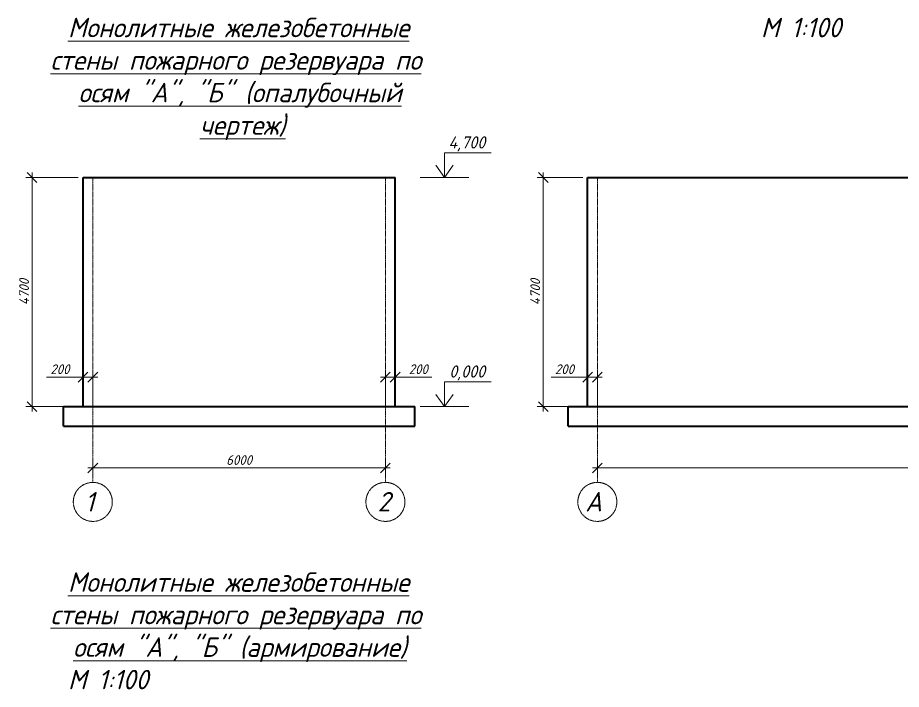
# Model space of a CAD drawing. Header units: millimetres. Extents: x 339888 to 1025294, y -263818 to -40540.
# Drawn here: x 400571 to 418692, y -120378 to -106597 of the extents above; entities that cross this region are included whole.
import ezdxf

# ---------------------------------------------------------------- set-up
doc = ezdxf.new("R2010")
doc.units = ezdxf.units.MM
doc.linetypes.add('CENTER2', pattern=[28.575, 19.05, -3.175, 3.175, -3.175])
doc.layers.get('0').update_dxf_attribs({"lineweight": 15})
for name, color, linetype, lineweight in [('0 @ 100', 7, 'Continuous', 15), ('Оси', 126, 'CENTER2', 15), ('Размеры', 250, 'Continuous', 18), ('Размеры @ 100', 250, 'Continuous', 18)]:
    doc.layers.add(name, color=color, linetype=linetype, lineweight=lineweight)
doc.styles.add('ГОСТ 2', font='GOST_Common Italic.ttf', dxfattribs={"height": 2})
doc.styles.add('ГОСТ 3', font='GOST_Common Italic.ttf', dxfattribs={"height": 3})
doc.styles.add('Размерный 2', font='isocpeui.ttf', dxfattribs={"height": 2})
doc.dimstyles.new('ISO-25', dxfattribs={"dimtxt": 2, "dimasz": 1.8, "dimexe": 1, "dimexo": 2, "dimtad": 1, "dimdec": 0, "dimlfac": 100, "dimtxsty": 'Размерный 2', "dimblk": 'OBLIQUE', "dimcen": 2, "dimdle": 1, "dimclrd": 251, "dimclre": 251, "dimadec": 0, "dimazin": 0, "dimtfac": 1, "dimtdec": 0, "dimtmove": 0, "dimatfit": 3, "dimfxl": 1, "dimlwd": 15, "dimlwe": 15, "dimarcsym": 0})
doc.dimstyles.new('ГОСТ_2К', dxfattribs={"dimtxt": 2, "dimasz": 2, "dimexe": 1.25, "dimexo": 1, "dimtad": 1, "dimdec": 0, "dimtxsty": 'ГОСТ 2', "dimblk": 'OBLIQUE', "dimcen": -2.5, "dimdle": 1, "dimclrd": 251, "dimclre": 251, "dimclrt": 256, "dimadec": 1, "dimazin": 0, "dimtfac": 1, "dimtdec": 0, "dimtmove": 0, "dimatfit": 3, "dimfxl": 1, "dimlwd": 15, "dimlwe": 15, "dimarcsym": 1})

# ---------------------------------------------------------------- blocks, each defined once
blk = doc.blocks.new('_Oblique')
at = {"color": 0, "linetype": 'ByBlock', "lineweight": -2}
blk.add_line((-0.5, -0.5), (0.5, 0.5), dxfattribs=at)
blk = doc.blocks.new('*D811')
at = {"layer": 'Defpoints', "color": 0, "lineweight": 15, "transparency": 16777216}
for p in [(408112, -115836), (402112, -116132), (408112, -116132)]:
    blk.add_point(p, dxfattribs=at)
at = {"layer": 'Размеры', "color": 251, "lineweight": 15, "transparency": 16777216}
for p, q in [((402112, -116032), (402112, -115711)), ((408112, -116032), (408112, -115711)), ((402012, -115836), (408212, -115836))]:
    blk.add_line(p, q, dxfattribs=at)
at = {"layer": 'Размеры', "color": 251, "lineweight": 15, "transparency": 16777216, "xscale": 200, "yscale": 200, "zscale": 200, "rotation": 180}
blk.add_blockref('_Oblique', (402112, -115836), dxfattribs=at)
at = {"layer": 'Размеры', "color": 251, "lineweight": 15, "transparency": 16777216, "xscale": 200, "yscale": 200, "zscale": 200}
blk.add_blockref('_Oblique', (408112, -115836), dxfattribs=at)
at = {"layer": 'Размеры', "lineweight": 15, "transparency": 16777216, "insert": (405112, -115673), "char_height": 200, "attachment_point": 5, "style": 'ГОСТ 2'}
blk.add_mtext('6000', dxfattribs=at)
blk = doc.blocks.new('*D812')
at = {"layer": 'Defpoints', "color": 0, "lineweight": 15, "transparency": 16777216}
for p in [(436459, -115836), (412459, -116132), (436459, -116132)]:
    blk.add_point(p, dxfattribs=at)
at = {"layer": 'Размеры', "color": 251, "lineweight": 15, "transparency": 16777216}
for p, q in [((412459, -116032), (412459, -115711)), ((436459, -116032), (436459, -115711)), ((412359, -115836), (436559, -115836))]:
    blk.add_line(p, q, dxfattribs=at)
at = {"layer": 'Размеры', "color": 251, "lineweight": 15, "transparency": 16777216, "xscale": 200, "yscale": 200, "zscale": 200, "rotation": 180}
blk.add_blockref('_Oblique', (412459, -115836), dxfattribs=at)
at = {"layer": 'Размеры', "color": 251, "lineweight": 15, "transparency": 16777216, "xscale": 200, "yscale": 200, "zscale": 200}
blk.add_blockref('_Oblique', (436459, -115836), dxfattribs=at)
at = {"layer": 'Размеры', "lineweight": 15, "transparency": 16777216, "insert": (424459, -115673), "char_height": 200, "attachment_point": 5, "style": 'ГОСТ 2'}
blk.add_mtext('24000', dxfattribs=at)
blk = doc.blocks.new('*D813')
at = {"color": 251, "lineweight": 15, "transparency": 16777216}
for p, q in [((401912, -113972), (401163, -113972)), ((401912, -114476), (401912, -113847)), ((402212, -113972), (401912, -113972)), ((402112, -114476), (402112, -113847))]:
    blk.add_line(p, q, dxfattribs=at)
at = {"layer": 'Defpoints', "color": 0, "lineweight": 15, "transparency": 16777216}
for p in [(401912, -113972), (401912, -114576), (402112, -114576)]:
    blk.add_point(p, dxfattribs=at)
at = {"color": 251, "lineweight": 15, "transparency": 16777216, "xscale": 200, "yscale": 200, "zscale": 200, "rotation": 180}
blk.add_blockref('_Oblique', (401912, -113972), dxfattribs=at)
at = {"color": 251, "lineweight": 15, "transparency": 16777216, "xscale": 200, "yscale": 200, "zscale": 200}
blk.add_blockref('_Oblique', (402112, -113972), dxfattribs=at)
at = {"lineweight": 15, "transparency": 16777216, "insert": (401438, -113810), "char_height": 200, "attachment_point": 5, "style": 'ГОСТ 2'}
blk.add_mtext('200', dxfattribs=at)
blk = doc.blocks.new('*D814')
at = {"color": 251, "lineweight": 15, "transparency": 16777216}
for p, q in [((408012, -113972), (408312, -113972)), ((408112, -114476), (408112, -113847)), ((408312, -114476), (408312, -113847)), ((408312, -113972), (409062, -113972))]:
    blk.add_line(p, q, dxfattribs=at)
at = {"layer": 'Defpoints', "color": 0, "lineweight": 15, "transparency": 16777216}
for p in [(408312, -113972), (408112, -114576), (408312, -114576)]:
    blk.add_point(p, dxfattribs=at)
at = {"color": 251, "lineweight": 15, "transparency": 16777216, "xscale": 200, "yscale": 200, "zscale": 200, "rotation": 180}
blk.add_blockref('_Oblique', (408112, -113972), dxfattribs=at)
at = {"color": 251, "lineweight": 15, "transparency": 16777216, "xscale": 200, "yscale": 200, "zscale": 200}
blk.add_blockref('_Oblique', (408312, -113972), dxfattribs=at)
at = {"lineweight": 15, "transparency": 16777216, "insert": (408787, -113810), "char_height": 200, "attachment_point": 5, "style": 'ГОСТ 2'}
blk.add_mtext('200', dxfattribs=at)
blk = doc.blocks.new('*D815')
at = {"color": 251, "lineweight": 15, "transparency": 16777216}
for p, q in [((412259, -113972), (411509, -113972)), ((412259, -114476), (412259, -113847)), ((412559, -113972), (412259, -113972)), ((412459, -114476), (412459, -113847))]:
    blk.add_line(p, q, dxfattribs=at)
at = {"layer": 'Defpoints', "color": 0, "lineweight": 15, "transparency": 16777216}
for p in [(412259, -113972), (412259, -114576), (412459, -114576)]:
    blk.add_point(p, dxfattribs=at)
at = {"color": 251, "lineweight": 15, "transparency": 16777216, "xscale": 200, "yscale": 200, "zscale": 200, "rotation": 180}
blk.add_blockref('_Oblique', (412259, -113972), dxfattribs=at)
at = {"color": 251, "lineweight": 15, "transparency": 16777216, "xscale": 200, "yscale": 200, "zscale": 200}
blk.add_blockref('_Oblique', (412459, -113972), dxfattribs=at)
at = {"lineweight": 15, "transparency": 16777216, "insert": (411784, -113810), "char_height": 200, "attachment_point": 5, "style": 'ГОСТ 2'}
blk.add_mtext('200', dxfattribs=at)
blk = doc.blocks.new('*D817')
at = {"color": 251, "lineweight": 15, "transparency": 16777216}
for p, q in [((400866, -114676), (400866, -109776)), ((401812, -109876), (400741, -109876)), ((401812, -114576), (400741, -114576))]:
    blk.add_line(p, q, dxfattribs=at)
at = {"layer": 'Defpoints', "color": 0, "lineweight": 15, "transparency": 16777216}
for p in [(400866, -109876), (401912, -109876), (401912, -114576)]:
    blk.add_point(p, dxfattribs=at)
at = {"color": 251, "lineweight": 15, "transparency": 16777216, "xscale": 200, "yscale": 200, "zscale": 200}
for p, rotation in [((400866, -109876), 90), ((400866, -114576), 270)]:
    blk.add_blockref('_Oblique', p, dxfattribs=dict(at, rotation=rotation))
at = {"lineweight": 15, "transparency": 16777216, "insert": (400703, -112226), "char_height": 200, "attachment_point": 5, "rotation": 90, "style": 'ГОСТ 2'}
blk.add_mtext('4700', dxfattribs=at)
blk = doc.blocks.new('*D818')
at = {"color": 251, "lineweight": 15, "transparency": 16777216}
for p, q in [((411350, -114676), (411350, -109776)), ((412159, -109876), (411225, -109876)), ((412159, -114576), (411225, -114576))]:
    blk.add_line(p, q, dxfattribs=at)
at = {"layer": 'Defpoints', "color": 0, "lineweight": 15, "transparency": 16777216}
for p in [(411350, -109876), (412259, -109876), (412259, -114576)]:
    blk.add_point(p, dxfattribs=at)
at = {"color": 251, "lineweight": 15, "transparency": 16777216, "xscale": 200, "yscale": 200, "zscale": 200}
for p, rotation in [((411350, -109876), 90), ((411350, -114576), 270)]:
    blk.add_blockref('_Oblique', p, dxfattribs=dict(at, rotation=rotation))
at = {"lineweight": 15, "transparency": 16777216, "insert": (411186, -112226), "char_height": 200, "attachment_point": 5, "rotation": 90, "style": 'ГОСТ 2'}
blk.add_mtext('4700', dxfattribs=at)

msp = doc.modelspace()

# ---------------------------------------------------------------- linework, layer by layer
at = {"lineweight": 40}
for p, q in [((401912.49595, -114576.42212), (401912.49595, -109876.42212)), ((401912.49595, -109876.42212), (408312.49595, -109876.42212)), ((408312.49595, -114576.42212), (408312.49595, -109876.42212)), ((412259.11924, -114576.42212), (412259.11924, -109876.42212)), ((412259.11924, -109876.42212), (436659.11924, -109876.42212)), ((401512.49595, -114976.42212), (401512.49595, -114576.42212)), ((401512.49595, -114576.42212), (408712.49595, -114576.42212)), ((408712.49595, -114976.42212), (408712.49595, -114576.42212)), ((411859.11924, -114976.42212), (411859.11924, -114576.42212)), ((411859.11924, -114576.42212), (437059.11924, -114576.42212)), ((401512.49595, -114976.42212), (408712.49595, -114976.42212)), ((411859.11924, -114976.42212), (437059.11924, -114976.42212))]:
    msp.add_line(p, q, dxfattribs=at)
at = {"layer": 'Оси'}
for p, q in [((402112.49595, -116131.73823), (402112.49595, -109876.42212)), ((408112.49595, -116131.73823), (408112.49595, -109876.42212)), ((412459.11924, -116131.73823), (412459.11924, -109876.42212))]:
    msp.add_line(p, q, dxfattribs=at)
for centre in [(402112.49595, -116531.73823), (408112.49595, -116531.73823), (412459.11924, -116531.73823)]:
    msp.add_circle(centre, 400, dxfattribs=at)
at = {"layer": 'Размеры', "lineweight": 15}
for p, q in [((408822.8989, -109876.42212), (409822.8989, -109876.42212)), ((408822.8989, -114576.42212), (409822.8989, -114576.42212))]:
    msp.add_line(p, q, dxfattribs=at)

# ---------------------------------------------------------------- texts
at = {"layer": '0 @ 100', "lineweight": 15}
note = msp.add_mtext_dynamic_manual_height_columns('\\pi815.3;{\\LМонолитные железобетонные \\P\\pi457.27;стены пожарного резервуара по \\P\\pi1030;осям "А", "Б" (опалубочный \\P\\pi3521.5;чертеж)\\P\\pi4541.2;}', width=9082.4145792, gutter_width=2204.52072, heights=[2656.9697, 0], dxfattribs=dict(at, insert=(400787.84837, -106599.44472), char_height=400, attachment_point=1, style='ГОСТ 3'))
for column, words in zip(note.columns.linked_columns, ['\\pi3737.1;М 1:100']):
    column.text = words
at = {"layer": '0 @ 100', "lineweight": 15, "attachment_point": 1, "style": 'ГОСТ 3'}
for s, width, gutter_width, heights, insert, char_height in [('\\pi59.328;4,700', 933.8073174, 1500, [0], (409346.49624, -109031.27156), 250), ('\\pi75.521;0,000', 933.8073174, 1500, [0], (409346.49624, -113731.27156), 250), ('\\pi815.3;{\\LМонолитные железобетонные \\P\\pi457.27;стены пожарного резервуара по \\P\\pi919.24;осям "А", "Б" (армирование)\\P\\pi3737.1;}М 1:100', 9082.4145792, 2204.52072, [2656.9697], (400787.84837, -117977.2985), 400)]:
    msp.add_mtext_dynamic_manual_height_columns(s, width=width, gutter_width=gutter_width, heights=heights, dxfattribs=dict(at, insert=insert, char_height=char_height))
at = {"layer": 'Оси', "style": 'ГОСТ 2'}
for s, p in [('1', (401952.97196, -116728.81068)), ('2', (407952.97196, -116728.81068)), ('А', (412209.88989, -116728.81068))]:
    msp.add_text(s, height=400, dxfattribs=at).set_placement(p)

# ---------------------------------------------------------------- dimensions: what is measured, and where the dimension line sits
at = {"layer": '0 @ 100', "lineweight": 15}
for base, p1, p2, angle, picture, middle in [((400866.41498, -109876.42212), (401912.49595, -114576.42212), (401912.49595, -109876.42212), 90, '*D817', (400702.6271, -112226.42212)), ((411349.91354, -109876.42212), (412259.11924, -114576.42212), (412259.11924, -109876.42212), 90, '*D818', (411186.12567, -112226.42212)), ((408312.49595, -113972.45143), (408112.49595, -114576.42212), (408312.49595, -114576.42212), 180, '*D814', (408787.42019, -113809.95143))]:
    dim = msp.add_linear_dim(base=base, p1=p1, p2=p2, angle=angle, dimstyle='ГОСТ_2К', override={"dimscale": 100, "dimtix": 0, "dimtofl": 1, "dimtmove": 0, "dimatfit": 3}, dxfattribs=at)
    dim.commit()
    dim.dimension.update_dxf_attribs({"geometry": picture, "text_midpoint": middle})
for base, p1, p2, picture, middle in [((401912.49595, -113972.45143), (402112.49595, -114576.42212), (401912.49595, -114576.42212), '*D813', (401437.57171, -113809.95143)), ((412259.11924, -113972.45143), (412459.11924, -114576.42212), (412259.11924, -114576.42212), '*D815', (411784.19499, -113809.95143))]:
    dim = msp.add_linear_dim(base=base, p1=p1, p2=p2, dimstyle='ГОСТ_2К', override={"dimscale": 100, "dimtix": 0, "dimtofl": 1, "dimtmove": 0, "dimatfit": 3}, dxfattribs=at)
    dim.commit()
    dim.dimension.update_dxf_attribs({"geometry": picture, "text_midpoint": middle})
at = {"layer": 'Размеры @ 100', "lineweight": 15}
for base, p1, p2, picture, middle in [((408112.49595, -115835.65929), (402112.49595, -116131.73823), (408112.49595, -116131.73823), '*D811', (405112.49595, -115673.15929)), ((436459.11924, -115835.65929), (412459.11924, -116131.73823), (436459.11924, -116131.73823), '*D812', (424459.11924, -115673.15929))]:
    dim = msp.add_linear_dim(base=base, p1=p1, p2=p2, dimstyle='ГОСТ_2К', override={"dimscale": 100, "dimtix": 0, "dimtofl": 1, "dimtmove": 0, "dimatfit": 3}, dxfattribs=at)
    dim.commit()
    dim.dimension.update_dxf_attribs({"geometry": picture, "text_midpoint": middle})

# ---------------------------------------------------------------- leaders
at = {"layer": '0 @ 100', "lineweight": 15, "ltscale": 0.5}
for points in [[(409322.8989, -109876.42212), (409322.89895, -109367.65261), (410280.30355, -109367.65285)], [(409322.8989, -114576.42212), (409322.89895, -114067.65261), (410280.30355, -114067.65285)]]:
    msp.add_leader(points, dimstyle='ISO-25', override={"dimscale": 100, "dimtxt": 0.25, "dimasz": 2.5, "dimgap": 0.625, "dimtad": 0, "dimldrblk": 'Open90'}, dxfattribs=at)

doc.saveas('drawing.dxf')
